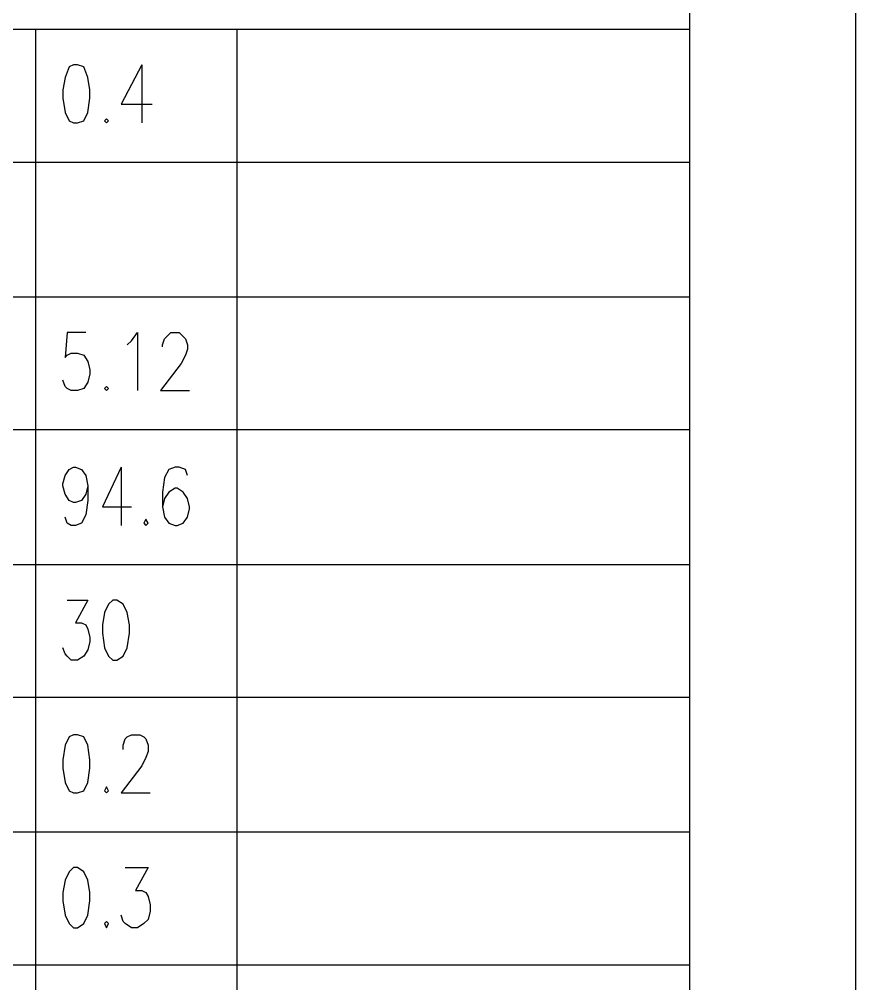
# Model space of a CAD drawing. Extents: x 13.06 to 16.25, y 9.33 to 13.85.
# Drawn here: x 15.9813 to 16.25, y 11.11 to 11.42 of the extents above; entities that cross this region are included whole.
import ezdxf

# ---------------------------------------------------------------- set-up
doc = ezdxf.new("R2010")
doc.units = 0
doc.header["$MEASUREMENT"] = 0
doc.linetypes.add('AUSGEZOGEN', pattern=[0])
doc.layers.get('0').update_dxf_attribs({"linetype": 'AUSGEZOGEN'})

msp = doc.modelspace()

# ---------------------------------------------------------------- linework, layer by layer
for points in [[(13.056, 9.33067), (16.25, 9.33067), (16.25, 9.33067), (16.25, 13.85267), (16.25, 13.85267), (13.056, 13.85267), (13.056, 13.85267), (13.056, 9.33067), (13.056, 9.33067)], [(13.19, 9.384), (16.19667, 9.384), (16.19667, 9.384), (16.19667, 13.79933), (16.19667, 13.79933), (13.19, 13.79933), (13.19, 13.79933), (13.19, 9.384), (13.19, 9.384)], [(16.19667, 11.41667), (15.22867, 11.41667)], [(16.19667, 11.374), (16.19667, 11.41667), (16.19667, 11.41667), (15.22867, 11.41667)], [(16.19667, 11.374), (16.19667, 11.41667), (16.19667, 11.41667), (15.22867, 11.41667)], [(16.19667, 11.374), (16.19667, 11.41667), (16.19667, 11.41667), (15.22867, 11.41667)], [(16.19667, 11.374), (16.19667, 11.41667), (16.19667, 11.41667), (15.22867, 11.41667)], [(16.19667, 11.374), (16.19667, 11.41667), (16.19667, 11.41667), (15.22867, 11.41667)], [(16.19667, 11.374), (16.19667, 11.41667), (16.19667, 11.41667), (15.22867, 11.41667)], [(16.19667, 11.374), (16.19667, 11.41667), (16.19667, 11.41667), (15.22867, 11.41667)], [(16.19667, 11.374), (16.19667, 11.41667), (16.19667, 11.41667), (15.22867, 11.41667)], [(16.19667, 11.374), (16.19667, 11.41667), (16.19667, 11.41667), (15.22867, 11.41667)], [(16.19667, 11.374), (16.19667, 11.41667), (16.19667, 11.41667), (15.22867, 11.41667)], [(16.19667, 11.374), (16.19667, 11.41667), (16.19667, 11.41667), (15.22867, 11.41667)], [(16.19667, 11.374), (16.19667, 11.41667), (16.19667, 11.41667), (15.22867, 11.41667)], [(16.19667, 11.374), (16.19667, 11.41667), (16.19667, 11.41667), (15.22867, 11.41667)], [(16.19667, 11.374), (16.19667, 11.41667), (16.19667, 11.41667), (15.22867, 11.41667)], [(16.19667, 11.374), (16.19667, 11.41667), (16.19667, 11.41667), (15.22867, 11.41667)], [(16.19667, 11.374), (16.19667, 11.41667), (16.19667, 11.41667), (15.22867, 11.41667)], [(16.19667, 11.374), (16.19667, 11.41667), (16.19667, 11.41667), (15.22867, 11.41667)], [(16.19667, 11.374), (16.19667, 11.41667), (16.19667, 11.41667), (15.22867, 11.41667)], [(16.19667, 11.374), (16.19667, 11.41667), (16.19667, 11.41667), (15.22867, 11.41667)], [(16.19667, 11.374), (16.19667, 11.41667), (16.19667, 11.41667), (15.22867, 11.41667)], [(16.19667, 11.41667), (15.22867, 11.41667)], [(16.19667, 11.374), (16.19667, 11.41667), (16.19667, 11.41667), (15.22867, 11.41667)], [(16.19667, 11.374), (16.19667, 11.41667), (16.19667, 11.41667), (15.22867, 11.41667)], [(16.19667, 11.374), (16.19667, 11.41667), (16.19667, 11.41667), (15.22867, 11.41667)], [(16.19667, 11.41667), (15.22867, 11.41667)], [(16.19667, 11.374), (16.19667, 11.41667), (16.19667, 11.41667), (15.22867, 11.41667)], [(16.19667, 11.374), (16.19667, 11.41667), (16.19667, 11.41667), (15.22867, 11.41667)], [(16.19667, 11.41667), (15.22867, 11.41667)], [(16.19667, 11.374), (16.19667, 11.41667), (16.19667, 11.41667), (15.22867, 11.41667)], [(16.19667, 11.374), (16.19667, 11.41667), (16.19667, 11.41667), (15.22867, 11.41667)], [(16.19667, 11.374), (16.19667, 11.41667), (16.19667, 11.41667), (15.22867, 11.41667)], [(16.19667, 11.41667), (15.22867, 11.41667)], [(16.19667, 11.374), (16.19667, 11.41667), (16.19667, 11.41667), (15.22867, 11.41667)], [(16.19667, 11.41667), (15.22867, 11.41667)], [(16.19667, 11.41667), (15.22867, 11.41667)], [(16.19667, 11.41667), (15.22867, 11.41667)], [(16.19667, 11.41667), (15.22867, 11.41667)], [(16.19667, 11.41667), (15.22867, 11.41667)], [(16.19667, 11.41667), (15.22867, 11.41667)], [(16.19667, 11.41667), (15.22867, 11.41667)], [(16.19667, 11.41667), (15.22867, 11.41667)], [(16.19667, 11.374), (16.19667, 11.41667), (16.19667, 11.41667), (15.22867, 11.41667)], [(16.19667, 11.41667), (15.22867, 11.41667)], [(16.19667, 11.374), (16.19667, 11.41667), (16.19667, 11.41667), (15.22867, 11.41667)], [(16.19667, 11.41667), (15.22867, 11.41667)], [(16.19667, 11.374), (16.19667, 11.41667), (16.19667, 11.41667), (15.22867, 11.41667)], [(16.19667, 11.41667), (15.22867, 11.41667)], [(16.19667, 11.41667), (15.22867, 11.41667)], [(16.19667, 11.374), (16.19667, 11.41667), (16.19667, 11.41667), (15.22867, 11.41667)], [(16.19667, 11.41667), (15.22867, 11.41667)], [(16.19667, 11.41667), (15.22867, 11.41667)], [(16.19667, 11.41667), (15.22867, 11.41667)], [(16.19667, 11.41667), (15.22867, 11.41667)], [(16.19667, 11.41667), (15.22867, 11.41667)], [(16.19667, 11.374), (16.19667, 11.41667), (16.19667, 11.41667), (15.22867, 11.41667)], [(16.19667, 11.41667), (15.22867, 11.41667)], [(16.19667, 11.41667), (15.22867, 11.41667)], [(16.19667, 11.41667), (15.22867, 11.41667)], [(16.19667, 11.41667), (15.22867, 11.41667)], [(16.19667, 11.41667), (15.22867, 11.41667)], [(16.19667, 11.374), (16.19667, 11.41667), (16.19667, 11.41667), (15.22867, 11.41667)], [(16.19667, 11.374), (16.19667, 11.41667), (16.19667, 11.41667), (15.22867, 11.41667)], [(16.19667, 11.41667), (15.22867, 11.41667)], [(16.19667, 11.41667), (15.22867, 11.41667)], [(16.19667, 11.41667), (15.22867, 11.41667)], [(16.19667, 11.374), (16.19667, 11.41667), (16.19667, 11.41667), (15.22867, 11.41667)], [(16.19667, 11.374), (16.19667, 11.41667), (16.19667, 11.41667), (15.22867, 11.41667)], [(16.19667, 11.374), (16.19667, 11.41667), (16.19667, 11.41667), (15.22867, 11.41667)], [(16.19667, 11.374), (16.19667, 11.41667), (16.19667, 11.41667), (15.22867, 11.41667)], [(16.19667, 11.41667), (15.22867, 11.41667)], [(16.19667, 11.374), (16.19667, 11.41667), (16.19667, 11.41667), (15.22867, 11.41667)], [(16.19667, 11.41667), (15.22867, 11.41667)], [(16.19667, 11.41667), (15.22867, 11.41667)], [(16.19667, 11.374), (16.19667, 11.41667), (16.19667, 11.41667), (15.22867, 11.41667)], [(16.19667, 11.41667), (15.22867, 11.41667)], [(16.19667, 11.41667), (15.22867, 11.41667)], [(16.19667, 11.41667), (15.22867, 11.41667)], [(16.19667, 11.41667), (15.22867, 11.41667)], [(16.19667, 11.41667), (15.22867, 11.41667)], [(16.19667, 11.41667), (15.22867, 11.41667)], [(16.19667, 11.41667), (15.22867, 11.41667)], [(16.19667, 11.41667), (15.22867, 11.41667)], [(16.19667, 11.41667), (15.22867, 11.41667)], [(15.98667, 11.374), (15.98667, 11.41667)], [(15.98667, 11.374), (15.98667, 11.41667)], [(15.98667, 11.374), (15.98667, 11.41667)], [(15.98667, 11.374), (15.98667, 11.41667)], [(15.98667, 11.374), (15.98667, 11.41667)], [(15.98667, 11.374), (15.98667, 11.41667)], [(15.98667, 11.374), (15.98667, 11.41667)], [(15.98667, 11.374), (15.98667, 11.41667)], [(15.98667, 11.374), (15.98667, 11.41667)], [(15.98667, 11.374), (15.98667, 11.41667)], [(15.98667, 11.374), (15.98667, 11.41667)], [(15.98667, 11.374), (15.98667, 11.41667)], [(15.98667, 11.374), (15.98667, 11.41667)], [(15.98667, 11.374), (15.98667, 11.41667)], [(15.98667, 11.374), (15.98667, 11.41667)], [(15.98667, 11.374), (15.98667, 11.41667)], [(15.98667, 11.374), (15.98667, 11.41667)], [(15.98667, 11.374), (15.98667, 11.41667)], [(15.98667, 11.374), (15.98667, 11.41667)], [(15.98667, 11.374), (15.98667, 11.41667)], [(15.98667, 11.374), (15.98667, 11.41667)], [(15.98667, 11.374), (15.98667, 11.41667)], [(15.98667, 11.374), (15.98667, 11.41667)], [(15.98667, 11.374), (15.98667, 11.41667)], [(15.98667, 11.374), (15.98667, 11.41667)], [(15.98667, 11.374), (15.98667, 11.41667)], [(15.98667, 11.374), (15.98667, 11.41667)], [(15.98667, 11.374), (15.98667, 11.41667)], [(15.98667, 11.374), (15.98667, 11.41667)], [(15.98667, 11.374), (15.98667, 11.41667)], [(15.98667, 11.374), (15.98667, 11.41667)], [(15.98667, 11.374), (15.98667, 11.41667)], [(15.98667, 11.374), (15.98667, 11.41667)], [(15.98667, 11.374), (15.98667, 11.41667)], [(15.98667, 11.374), (15.98667, 11.41667)], [(15.98667, 11.374), (15.98667, 11.41667)], [(15.98667, 11.374), (15.98667, 11.41667)], [(15.98667, 11.374), (15.98667, 11.41667)], [(15.98667, 11.374), (15.98667, 11.41667)], [(15.98667, 11.374), (15.98667, 11.41667)], [(15.98667, 11.374), (15.98667, 11.41667)], [(15.98667, 11.374), (15.98667, 11.41667)], [(15.98667, 11.374), (15.98667, 11.41667)], [(15.98667, 11.374), (15.98667, 11.41667)], [(15.98667, 11.374), (15.98667, 11.41667)], [(15.98667, 11.374), (15.98667, 11.41667)], [(15.98667, 11.374), (15.98667, 11.41667)], [(15.98667, 11.374), (15.98667, 11.41667)], [(15.98667, 11.374), (15.98667, 11.41667)], [(15.98667, 11.374), (15.98667, 11.41667)], [(15.98667, 11.374), (15.98667, 11.41667)], [(15.98667, 11.374), (15.98667, 11.41667)], [(15.98667, 11.374), (15.98667, 11.41667)], [(15.98667, 11.374), (15.98667, 11.41667)], [(15.98667, 11.374), (15.98667, 11.41667)], [(15.98667, 11.374), (15.98667, 11.41667)], [(15.98667, 11.374), (15.98667, 11.41667)], [(15.98667, 11.374), (15.98667, 11.41667)], [(15.98667, 11.374), (15.98667, 11.41667)], [(15.98667, 11.374), (15.98667, 11.41667)], [(15.98667, 11.374), (15.98667, 11.41667)], [(15.98667, 11.374), (15.98667, 11.41667)], [(15.98667, 11.374), (15.98667, 11.41667)], [(15.98667, 11.374), (15.98667, 11.41667)], [(15.98667, 11.374), (15.98667, 11.41667)], [(15.98667, 11.374), (15.98667, 11.41667)], [(15.98667, 11.374), (15.98667, 11.41667)], [(15.98667, 11.374), (15.98667, 11.41667)], [(15.98667, 11.374), (15.98667, 11.41667)], [(15.98667, 11.374), (15.98667, 11.41667)], [(15.98667, 11.374), (15.98667, 11.41667)], [(15.98667, 11.374), (15.98667, 11.41667)], [(15.98667, 11.374), (15.98667, 11.41667)], [(15.98667, 11.374), (15.98667, 11.41667)], [(15.98667, 11.374), (15.98667, 11.41667)], [(15.98667, 11.374), (15.98667, 11.41667)], [(15.98667, 11.374), (15.98667, 11.41667)], [(15.98667, 11.374), (15.98667, 11.41667)], [(15.98667, 11.374), (15.98667, 11.41667)], [(15.98667, 11.374), (15.98667, 11.41667)], [(15.98667, 11.374), (15.98667, 11.41667)], [(15.98667, 11.374), (15.98667, 11.41667)], [(15.98667, 11.374), (15.98667, 11.41667)], [(15.98667, 11.374), (15.98667, 11.41667)], [(16.05133, 11.374), (16.05133, 11.41667)], [(16.05133, 11.374), (16.05133, 11.41667)], [(16.05133, 11.374), (16.05133, 11.41667)], [(16.05133, 11.374), (16.05133, 11.41667)], [(16.05133, 11.374), (16.05133, 11.41667)], [(16.05133, 11.374), (16.05133, 11.41667)], [(16.05133, 11.374), (16.05133, 11.41667)], [(16.05133, 11.374), (16.05133, 11.41667)], [(16.05133, 11.374), (16.05133, 11.41667)], [(16.05133, 11.374), (16.05133, 11.41667)], [(16.05133, 11.374), (16.05133, 11.41667)], [(16.05133, 11.374), (16.05133, 11.41667)], [(16.05133, 11.374), (16.05133, 11.41667)], [(16.05133, 11.374), (16.05133, 11.41667)], [(16.05133, 11.374), (16.05133, 11.41667)], [(16.05133, 11.374), (16.05133, 11.41667)], [(16.05133, 11.374), (16.05133, 11.41667)], [(16.05133, 11.374), (16.05133, 11.41667)], [(16.05133, 11.374), (16.05133, 11.41667)], [(16.05133, 11.374), (16.05133, 11.41667)], [(16.05133, 11.374), (16.05133, 11.41667)], [(16.05133, 11.374), (16.05133, 11.41667)], [(16.05133, 11.374), (16.05133, 11.41667)], [(16.05133, 11.374), (16.05133, 11.41667)], [(16.05133, 11.374), (16.05133, 11.41667)], [(16.05133, 11.374), (16.05133, 11.41667)], [(16.05133, 11.374), (16.05133, 11.41667)], [(16.05133, 11.374), (16.05133, 11.41667)], [(16.05133, 11.374), (16.05133, 11.41667)], [(16.05133, 11.374), (16.05133, 11.41667)], [(16.05133, 11.374), (16.05133, 11.41667)], [(16.05133, 11.374), (16.05133, 11.41667)], [(16.05133, 11.374), (16.05133, 11.41667)], [(16.05133, 11.374), (16.05133, 11.41667)], [(16.05133, 11.374), (16.05133, 11.41667)], [(16.05133, 11.374), (16.05133, 11.41667)], [(16.05133, 11.374), (16.05133, 11.41667)], [(16.05133, 11.374), (16.05133, 11.41667)], [(16.05133, 11.374), (16.05133, 11.41667)], [(16.05133, 11.374), (16.05133, 11.41667)], [(16.05133, 11.374), (16.05133, 11.41667)], [(16.05133, 11.374), (16.05133, 11.41667)], [(16.05133, 11.374), (16.05133, 11.41667)], [(16.05133, 11.374), (16.05133, 11.41667)], [(16.05133, 11.374), (16.05133, 11.41667)], [(16.05133, 11.374), (16.05133, 11.41667)], [(16.05133, 11.374), (16.05133, 11.41667)], [(16.05133, 11.374), (16.05133, 11.41667)], [(16.05133, 11.374), (16.05133, 11.41667)], [(16.05133, 11.374), (16.05133, 11.41667)], [(16.05133, 11.374), (16.05133, 11.41667)], [(16.05133, 11.374), (16.05133, 11.41667)], [(16.05133, 11.374), (16.05133, 11.41667)], [(16.05133, 11.374), (16.05133, 11.41667)], [(16.05133, 11.374), (16.05133, 11.41667)], [(16.05133, 11.374), (16.05133, 11.41667)], [(16.05133, 11.374), (16.05133, 11.41667)], [(16.05133, 11.374), (16.05133, 11.41667)], [(16.05133, 11.374), (16.05133, 11.41667)], [(16.05133, 11.374), (16.05133, 11.41667)], [(16.05133, 11.374), (16.05133, 11.41667)], [(16.05133, 11.374), (16.05133, 11.41667)], [(16.05133, 11.374), (16.05133, 11.41667)], [(16.05133, 11.374), (16.05133, 11.41667)], [(16.05133, 11.374), (16.05133, 11.41667)], [(16.05133, 11.374), (16.05133, 11.41667)], [(16.05133, 11.374), (16.05133, 11.41667)], [(16.05133, 11.374), (16.05133, 11.41667)], [(16.05133, 11.374), (16.05133, 11.41667)], [(16.05133, 11.374), (16.05133, 11.41667)], [(16.05133, 11.374), (16.05133, 11.41667)], [(16.05133, 11.374), (16.05133, 11.41667)], [(16.05133, 11.374), (16.05133, 11.41667)], [(16.05133, 11.374), (16.05133, 11.41667)], [(16.05133, 11.374), (16.05133, 11.41667)], [(16.05133, 11.374), (16.05133, 11.41667)], [(16.05133, 11.374), (16.05133, 11.41667)], [(16.05133, 11.374), (16.05133, 11.41667)], [(16.05133, 11.374), (16.05133, 11.41667)], [(16.05133, 11.374), (16.05133, 11.41667)], [(16.05133, 11.374), (16.05133, 11.41667)], [(16.05133, 11.374), (16.05133, 11.41667)], [(16.05133, 11.374), (16.05133, 11.41667)], [(16.05133, 11.374), (16.05133, 11.41667)], [(16.19667, 11.374), (16.19667, 11.41667)], [(16.19667, 11.374), (16.19667, 11.41667)], [(16.19667, 11.374), (16.19667, 11.41667)], [(16.19667, 11.374), (16.19667, 11.41667)], [(16.19667, 11.374), (16.19667, 11.41667)], [(16.19667, 11.374), (16.19667, 11.41667)], [(16.19667, 11.374), (16.19667, 11.41667)], [(16.19667, 11.374), (16.19667, 11.41667)], [(16.19667, 11.374), (16.19667, 11.41667)], [(16.19667, 11.374), (16.19667, 11.41667)], [(16.19667, 11.374), (16.19667, 11.41667)], [(16.19667, 11.374), (16.19667, 11.41667)], [(16.19667, 11.374), (16.19667, 11.41667)], [(16.19667, 11.374), (16.19667, 11.41667)], [(16.19667, 11.374), (16.19667, 11.41667)], [(16.19667, 11.374), (16.19667, 11.41667)], [(16.19667, 11.374), (16.19667, 11.41667)], [(16.19667, 11.374), (16.19667, 11.41667)], [(16.19667, 11.374), (16.19667, 11.41667)], [(16.19667, 11.374), (16.19667, 11.41667)], [(16.19667, 11.374), (16.19667, 11.41667)], [(16.19667, 11.374), (16.19667, 11.41667)], [(16.19667, 11.374), (16.19667, 11.41667)], [(16.19667, 11.374), (16.19667, 11.41667)], [(16.19667, 11.374), (16.19667, 11.41667)], [(16.19667, 11.374), (16.19667, 11.41667)], [(16.19667, 11.374), (16.19667, 11.41667)], [(16.19667, 11.374), (16.19667, 11.41667)], [(16.19667, 11.374), (16.19667, 11.41667)], [(16.19667, 11.374), (16.19667, 11.41667)], [(16.19667, 11.374), (16.19667, 11.41667)], [(16.19667, 11.374), (16.19667, 11.41667)], [(16.19667, 11.374), (16.19667, 11.41667)], [(16.19667, 11.374), (16.19667, 11.41667)], [(16.19667, 11.374), (16.19667, 11.41667)], [(16.19667, 11.374), (16.19667, 11.41667)], [(16.19667, 11.374), (16.19667, 11.41667)], [(16.19667, 11.374), (16.19667, 11.41667)], [(16.19667, 11.374), (16.19667, 11.41667)], [(16.19667, 11.374), (16.19667, 11.41667)], [(16.19667, 11.374), (16.19667, 11.41667)], [(16.19667, 11.374), (16.19667, 11.41667)], [(15.99867, 11.40533), (15.99733, 11.40467), (15.99733, 11.40467), (15.996, 11.40133), (15.996, 11.40133), (15.99533, 11.39733), (15.99533, 11.39733), (15.99533, 11.39467), (15.99533, 11.39467), (15.996, 11.39), (15.996, 11.39), (15.99733, 11.38733), (15.99733, 11.38733), (15.99867, 11.38667), (15.99867, 11.38667), (16, 11.38667), (16, 11.38667), (16.002, 11.38733), (16.002, 11.38733), (16.00333, 11.39), (16.00333, 11.39), (16.004, 11.39467), (16.004, 11.39467), (16.004, 11.39733), (16.004, 11.39733), (16.00333, 11.40133), (16.00333, 11.40133), (16.002, 11.40467), (16.002, 11.40467), (16, 11.40533), (16, 11.40533), (15.99867, 11.40533), (15.99867, 11.40533)], [(16.02067, 11.40533), (16.014, 11.39267), (16.014, 11.39267), (16.024, 11.39267)], [(16.02067, 11.40533), (16.02067, 11.38667)], [(16.00933, 11.388), (16.00867, 11.38733), (16.00867, 11.38733), (16.00933, 11.38667), (16.00933, 11.38667), (16.01, 11.38733), (16.01, 11.38733), (16.00933, 11.388), (16.00933, 11.388)], [(16.19667, 11.374), (15.22867, 11.374)], [(15.98667, 11.33067), (15.98667, 11.374)], [(16.05133, 11.33067), (16.05133, 11.374)], [(16.19667, 11.33067), (16.19667, 11.374)], [(16.19667, 11.33067), (15.22867, 11.33067)], [(15.98667, 11.288), (15.98667, 11.33067)], [(16.05133, 11.288), (16.05133, 11.33067)], [(16.19667, 11.288), (16.19667, 11.33067)], [(16.00267, 11.31933), (15.99667, 11.31933), (15.99667, 11.31933), (15.996, 11.31133), (15.996, 11.31133), (15.99667, 11.312), (15.99667, 11.312), (15.998, 11.31267), (15.998, 11.31267), (16, 11.31267), (16, 11.31267), (16.002, 11.312), (16.002, 11.312), (16.00333, 11.31), (16.00333, 11.31), (16.004, 11.30733), (16.004, 11.30733), (16.004, 11.306), (16.004, 11.306), (16.00333, 11.30333), (16.00333, 11.30333), (16.002, 11.30133), (16.002, 11.30133), (16, 11.30067), (16, 11.30067), (15.998, 11.30067), (15.998, 11.30067), (15.99667, 11.30133), (15.99667, 11.30133), (15.996, 11.302), (15.996, 11.302), (15.99533, 11.304)], [(16.016, 11.31533), (16.01733, 11.31667), (16.01733, 11.31667), (16.01933, 11.31933), (16.01933, 11.31933), (16.01933, 11.30067)], [(16.02733, 11.31467), (16.02733, 11.31533), (16.02733, 11.31533), (16.028, 11.31733), (16.028, 11.31733), (16.02867, 11.318), (16.02867, 11.318), (16.03, 11.31933), (16.03, 11.31933), (16.03267, 11.31933), (16.03267, 11.31933), (16.034, 11.318), (16.034, 11.318), (16.03467, 11.31733), (16.03467, 11.31733), (16.03533, 11.31533), (16.03533, 11.31533), (16.03533, 11.314), (16.03533, 11.314), (16.03467, 11.312), (16.03467, 11.312), (16.03333, 11.30933), (16.03333, 11.30933), (16.02667, 11.30067), (16.02667, 11.30067), (16.036, 11.30067)], [(16.00933, 11.302), (16.00867, 11.30133), (16.00867, 11.30133), (16.00933, 11.30067), (16.00933, 11.30067), (16.01, 11.30133), (16.01, 11.30133), (16.00933, 11.302), (16.00933, 11.302)], [(16.19667, 11.288), (15.22867, 11.288)], [(16.19667, 11.288), (15.22867, 11.288)], [(15.98667, 11.24467), (15.98667, 11.288)], [(15.98667, 11.24467), (15.98667, 11.288)], [(16.05133, 11.24467), (16.05133, 11.288)], [(16.05133, 11.24467), (16.05133, 11.288)], [(16.19667, 11.24467), (16.19667, 11.288)], [(16.19667, 11.24467), (16.19667, 11.288)], [(16.00333, 11.27), (16.00267, 11.26733), (16.00267, 11.26733), (16.00133, 11.26533), (16.00133, 11.26533), (15.99933, 11.26467), (15.99933, 11.26467), (15.99867, 11.26467), (15.99867, 11.26467), (15.99733, 11.26533), (15.99733, 11.26533), (15.996, 11.26733), (15.996, 11.26733), (15.99533, 11.27), (15.99533, 11.27), (15.99533, 11.27067), (15.99533, 11.27067), (15.996, 11.27333), (15.996, 11.27333), (15.99733, 11.27533), (15.99733, 11.27533), (15.99867, 11.276), (15.99867, 11.276), (15.99933, 11.276), (15.99933, 11.276), (16.00133, 11.27533), (16.00133, 11.27533), (16.00267, 11.27333), (16.00267, 11.27333), (16.00333, 11.27), (16.00333, 11.27), (16.00333, 11.26533), (16.00333, 11.26533), (16.00267, 11.26067), (16.00267, 11.26067), (16.00133, 11.258), (16.00133, 11.258), (15.99933, 11.25733), (15.99933, 11.25733), (15.998, 11.25733), (15.998, 11.25733), (15.99667, 11.258), (15.99667, 11.258), (15.996, 11.26)], [(16.014, 11.276), (16.008, 11.26333), (16.008, 11.26333), (16.01733, 11.26333)], [(16.014, 11.276), (16.014, 11.25733)], [(16.03533, 11.27333), (16.03467, 11.27533), (16.03467, 11.27533), (16.03267, 11.276), (16.03267, 11.276), (16.03133, 11.276), (16.03133, 11.276), (16.02933, 11.27533), (16.02933, 11.27533), (16.028, 11.27267), (16.028, 11.27267), (16.02733, 11.268), (16.02733, 11.268), (16.02733, 11.26333), (16.02733, 11.26333), (16.028, 11.26), (16.028, 11.26), (16.02933, 11.258), (16.02933, 11.258), (16.03133, 11.25733), (16.03133, 11.25733), (16.032, 11.25733), (16.032, 11.25733), (16.034, 11.258), (16.034, 11.258), (16.03533, 11.26), (16.03533, 11.26), (16.036, 11.26267), (16.036, 11.26267), (16.036, 11.26333), (16.036, 11.26333), (16.03533, 11.266), (16.03533, 11.266), (16.034, 11.268), (16.034, 11.268), (16.032, 11.26933), (16.032, 11.26933), (16.03133, 11.26933), (16.03133, 11.26933), (16.02933, 11.268), (16.02933, 11.268), (16.028, 11.266), (16.028, 11.266), (16.02733, 11.26333)], [(16.022, 11.25933), (16.02133, 11.258), (16.02133, 11.258), (16.022, 11.25733), (16.022, 11.25733), (16.02267, 11.258), (16.02267, 11.258), (16.022, 11.25933), (16.022, 11.25933)], [(16.19667, 11.24467), (15.22867, 11.24467)], [(15.98667, 11.202), (15.98667, 11.24467)], [(16.05133, 11.202), (16.05133, 11.24467)], [(16.19667, 11.202), (16.19667, 11.24467)], [(15.99667, 11.23333), (16.00333, 11.23333), (16.00333, 11.23333), (15.99933, 11.226), (15.99933, 11.226), (16.00133, 11.226), (16.00133, 11.226), (16.00267, 11.22533), (16.00267, 11.22533), (16.00333, 11.224), (16.00333, 11.224), (16.004, 11.22133), (16.004, 11.22133), (16.004, 11.22), (16.004, 11.22), (16.00333, 11.21733), (16.00333, 11.21733), (16.002, 11.21533), (16.002, 11.21533), (16, 11.214), (16, 11.214), (15.998, 11.214), (15.998, 11.214), (15.99667, 11.21533), (15.99667, 11.21533), (15.996, 11.216), (15.996, 11.216), (15.99533, 11.218)], [(16.01133, 11.23333), (16.01, 11.232), (16.01, 11.232), (16.00867, 11.22933), (16.00867, 11.22933), (16.008, 11.22533), (16.008, 11.22533), (16.008, 11.22267), (16.008, 11.22267), (16.00867, 11.218), (16.00867, 11.218), (16.01, 11.21533), (16.01, 11.21533), (16.01133, 11.214), (16.01133, 11.214), (16.01267, 11.214), (16.01267, 11.214), (16.01467, 11.21533), (16.01467, 11.21533), (16.016, 11.218), (16.016, 11.218), (16.01667, 11.22267), (16.01667, 11.22267), (16.01667, 11.22533), (16.01667, 11.22533), (16.016, 11.22933), (16.016, 11.22933), (16.01467, 11.232), (16.01467, 11.232), (16.01267, 11.23333), (16.01267, 11.23333), (16.01133, 11.23333), (16.01133, 11.23333)], [(16.19667, 11.202), (15.22867, 11.202)], [(15.98667, 11.15867), (15.98667, 11.202)], [(16.05133, 11.15867), (16.05133, 11.202)], [(16.19667, 11.15867), (16.19667, 11.202)], [(15.99867, 11.19), (15.99733, 11.18933), (15.99733, 11.18933), (15.996, 11.18667), (15.996, 11.18667), (15.99533, 11.182), (15.99533, 11.182), (15.99533, 11.17933), (15.99533, 11.17933), (15.996, 11.17467), (15.996, 11.17467), (15.99733, 11.172), (15.99733, 11.172), (15.99867, 11.17133), (15.99867, 11.17133), (16, 11.17133), (16, 11.17133), (16.002, 11.172), (16.002, 11.172), (16.00333, 11.17467), (16.00333, 11.17467), (16.004, 11.17933), (16.004, 11.17933), (16.004, 11.182), (16.004, 11.182), (16.00333, 11.18667), (16.00333, 11.18667), (16.002, 11.18933), (16.002, 11.18933), (16, 11.19), (16, 11.19), (15.99867, 11.19), (15.99867, 11.19)], [(16.01467, 11.18533), (16.01467, 11.18667), (16.01467, 11.18667), (16.01533, 11.18867), (16.01533, 11.18867), (16.016, 11.18933), (16.016, 11.18933), (16.01733, 11.19), (16.01733, 11.19), (16.02, 11.19), (16.02, 11.19), (16.02133, 11.18933), (16.02133, 11.18933), (16.022, 11.18867), (16.022, 11.18867), (16.02267, 11.18667), (16.02267, 11.18667), (16.02267, 11.18467), (16.02267, 11.18467), (16.022, 11.18267), (16.022, 11.18267), (16.02067, 11.18), (16.02067, 11.18), (16.014, 11.17133), (16.014, 11.17133), (16.02333, 11.17133)], [(16.00933, 11.17333), (16.00867, 11.172), (16.00867, 11.172), (16.00933, 11.17133), (16.00933, 11.17133), (16.01, 11.172), (16.01, 11.172), (16.00933, 11.17333), (16.00933, 11.17333)], [(16.19667, 11.15867), (15.22867, 11.15867)], [(15.98667, 11.116), (15.98667, 11.15867)], [(16.05133, 11.116), (16.05133, 11.15867)], [(16.19667, 11.116), (16.19667, 11.15867)], [(15.99867, 11.14733), (15.99733, 11.146), (15.99733, 11.146), (15.996, 11.14333), (15.996, 11.14333), (15.99533, 11.13933), (15.99533, 11.13933), (15.99533, 11.13667), (15.99533, 11.13667), (15.996, 11.132), (15.996, 11.132), (15.99733, 11.12933), (15.99733, 11.12933), (15.99867, 11.128), (15.99867, 11.128), (16, 11.128), (16, 11.128), (16.002, 11.12933), (16.002, 11.12933), (16.00333, 11.132), (16.00333, 11.132), (16.004, 11.13667), (16.004, 11.13667), (16.004, 11.13933), (16.004, 11.13933), (16.00333, 11.14333), (16.00333, 11.14333), (16.002, 11.146), (16.002, 11.146), (16, 11.14733), (16, 11.14733), (15.99867, 11.14733), (15.99867, 11.14733)], [(16.01533, 11.14733), (16.02267, 11.14733), (16.02267, 11.14733), (16.01867, 11.14), (16.01867, 11.14), (16.02067, 11.14), (16.02067, 11.14), (16.022, 11.13933), (16.022, 11.13933), (16.02267, 11.138), (16.02267, 11.138), (16.02333, 11.13533), (16.02333, 11.13533), (16.02333, 11.13333), (16.02333, 11.13333), (16.02267, 11.13067), (16.02267, 11.13067), (16.02133, 11.12933), (16.02133, 11.12933), (16.01933, 11.128), (16.01933, 11.128), (16.01733, 11.128), (16.01733, 11.128), (16.01533, 11.12933), (16.01533, 11.12933), (16.01467, 11.13), (16.01467, 11.13), (16.014, 11.132)], [(16.00933, 11.13), (16.00867, 11.12933), (16.00867, 11.12933), (16.00933, 11.128), (16.00933, 11.128), (16.01, 11.12933), (16.01, 11.12933), (16.00933, 11.13), (16.00933, 11.13)], [(16.19667, 11.116), (15.22867, 11.116)], [(15.98667, 11.07267), (15.98667, 11.116)], [(16.05133, 11.07267), (16.05133, 11.116)], [(16.19667, 11.07267), (16.19667, 11.116)]]:
    msp.add_lwpolyline(points)

doc.saveas('drawing.dxf')
